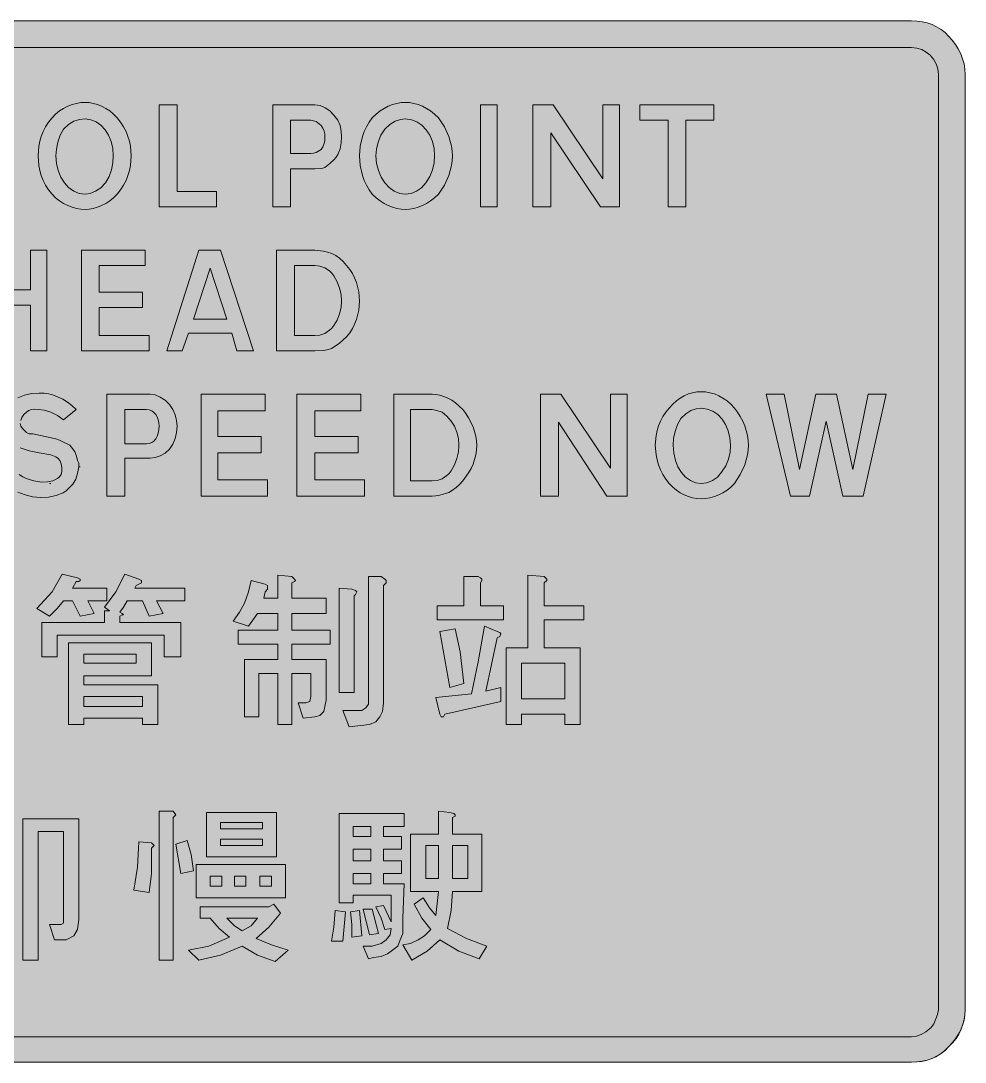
# Model space of a CAD drawing. Header units: metres. Extents: x 83 to 485, y 14 to 260.
# Drawn here: x 263.1 to 485.3, y 14.5 to 259.6 of the extents above; entities that cross this region are included whole.
import ezdxf

# ---------------------------------------------------------------- set-up
doc = ezdxf.new("R2010")
doc.units = ezdxf.units.M
for name, color, linetype, true_color in [('FILL_BLUE_0000FF', 7, 'Continuous', 0x0000ff), ('FILL_WHITE_FFFFFF', 7, 'Continuous', 0xffffff), ('STROKE_BLUE_0000FF', 7, 'Continuous', 0x0000ff), ('STROKE_WHITE_FFFFFF', 7, 'Continuous', 0xffffff)]:
    doc.layers.add(name, color=color, linetype=linetype, true_color=true_color)

msp = doc.modelspace()

# ---------------------------------------------------------------- hatches: boundary and pattern name
at = {"layer": 'FILL_BLUE_0000FF', "true_color": 0x0000ff}
h = msp.add_hatch(color=7, dxfattribs=at)
h.dxf.hatch_style = 1
h.paths.add_polyline_path([(473.87, 253.14), (475.03, 252.78), (476.09, 252.22), (477.04, 251.46), (477.83, 250.54), (478.43, 249.46), (478.81, 248.26), (478.95, 246.96), (478.95, 26.76), (478.76, 25.71), (478.35, 24.66), (477.86, 23.5), (477.15, 22.56), (476.03, 21.6), (474.9, 20.95), (473.78, 20.58), (472.65, 20.46), (95.85, 20.46), (94.68, 20.58), (93.49, 20.95), (92.35, 21.6), (91.35, 22.56), (90.56, 23.51), (90, 24.55), (89.66, 25.64), (89.55, 26.76), (89.55, 246.96), (89.59, 248.16), (89.85, 249.36), (90.13, 249.98), (90.49, 250.52), (91.35, 251.46), (92.29, 252.32), (92.83, 252.68), (93.45, 252.96), (93.95, 253.13), (94.54, 253.22), (95.85, 253.26), (472.65, 253.26), (473.87, 253.14)])
at = {"layer": 'FILL_WHITE_FFFFFF', "true_color": 0xffffff}
h = msp.add_hatch(color=7, dxfattribs=at)
h.dxf.hatch_style = 1
h.paths.add_polyline_path([(473.89, 259.5), (475.11, 259.33), (476.3, 259.05), (477.45, 258.66), (478.54, 258.15), (479.57, 257.54), (480.51, 256.8), (481.35, 255.96), (482.21, 255.02), (482.97, 254.01), (483.64, 252.93), (484.2, 251.8), (484.65, 250.63), (484.98, 249.42), (485.18, 248.2), (485.25, 246.96), (485.25, 26.76), (485.19, 25.62), (485.02, 24.47), (484.73, 23.32), (484.31, 22.19), (483.77, 21.08), (483.1, 20.01), (482.29, 19), (481.35, 18.06), (480.41, 17.13), (479.4, 16.36), (478.33, 15.73), (477.23, 15.25), (476.09, 14.89), (474.94, 14.64), (472.65, 14.46), (95.85, 14.46), (93.43, 14.64), (92.26, 14.89), (91.13, 15.25), (90.01, 15.73), (88.93, 16.36), (87.88, 17.13), (86.85, 18.06), (86.01, 19), (85.28, 20.01), (84.66, 21.08), (84.15, 22.19), (83.76, 23.32), (83.48, 24.47), (83.31, 25.62), (83.25, 26.76), (83.25, 246.96), (83.31, 248.13), (83.48, 249.36), (83.76, 250.59), (84.15, 251.76), (84.66, 252.88), (85.28, 253.97), (86.01, 255.01), (86.85, 255.96), (87.8, 256.8), (88.84, 257.54), (89.93, 258.15), (91.05, 258.66), (92.22, 259.05), (93.45, 259.34), (94.68, 259.5), (95.85, 259.56), (472.65, 259.56), (473.89, 259.5)])
h = msp.add_hatch(color=7, dxfattribs=at)
h.dxf.hatch_style = 1
h.paths.add_polyline_path([(280.14, 240.14), (281.12, 239.85), (282.11, 239.46), (283.09, 238.95), (284.03, 238.34), (284.92, 237.6), (285.75, 236.76), (286.58, 235.72), (287.28, 234.64), (287.85, 233.52), (288.3, 232.37), (288.64, 231.21), (288.87, 230.05), (289.05, 227.76), (288.87, 225.47), (288.64, 224.31), (288.3, 223.15), (287.85, 222), (287.28, 220.88), (286.58, 219.8), (285.75, 218.76), (284.92, 217.92), (284.03, 217.19), (283.09, 216.57), (282.11, 216.06), (281.12, 215.67), (280.14, 215.39), (279.18, 215.22), (278.25, 215.16), (277.23, 215.22), (276.19, 215.39), (275.15, 215.67), (274.13, 216.06), (273.13, 216.57), (272.18, 217.19), (271.28, 217.92), (270.45, 218.76), (269.62, 219.8), (268.92, 220.88), (268.35, 222), (267.9, 223.15), (267.56, 224.31), (267.33, 225.47), (267.15, 227.76), (267.33, 230.05), (267.56, 231.21), (267.9, 232.37), (268.35, 233.52), (268.92, 234.64), (269.62, 235.72), (270.45, 236.76), (271.28, 237.6), (272.18, 238.34), (273.13, 238.95), (274.13, 239.46), (275.15, 239.85), (276.19, 240.14), (277.23, 240.3), (278.25, 240.36), (279.18, 240.3), (280.14, 240.14)])
h.paths.add_polyline_path([(275.59, 235.94), (274.33, 235.19), (273.15, 234.06), (272.36, 232.61), (271.8, 231.02), (271.46, 229.38), (271.35, 227.76), (271.49, 226), (271.88, 224.33), (272.5, 222.8), (273.34, 221.46), (274.35, 220.34), (275.53, 219.49), (276.83, 218.95), (278.25, 218.76), (279.42, 218.93), (280.65, 219.44), (281.88, 220.28), (283.05, 221.46), (283.84, 222.91), (284.4, 224.5), (284.74, 226.14), (284.85, 227.76), (284.71, 229.51), (284.33, 231.14), (283.71, 232.62), (282.9, 233.91), (281.92, 234.97), (280.8, 235.78), (279.57, 236.28), (278.25, 236.46), (276.9, 236.34), (275.59, 235.94)], flags=16)
h = msp.add_hatch(color=7, dxfattribs=at)
h.dxf.hatch_style = 1
h.paths.add_polyline_path([(355.57, 240.14), (356.57, 239.85), (357.56, 239.46), (358.54, 238.95), (359.5, 238.34), (360.44, 237.6), (361.35, 236.76), (362.75, 234.64), (363.79, 232.37), (364.43, 230.05), (364.59, 228.9), (364.65, 227.76), (364.59, 226.62), (364.43, 225.47), (363.79, 223.15), (362.75, 220.88), (361.35, 218.76), (360.44, 217.92), (359.5, 217.19), (358.54, 216.57), (357.56, 216.06), (356.57, 215.67), (355.57, 215.39), (354.56, 215.22), (353.55, 215.16), (352.54, 215.22), (351.53, 215.39), (350.53, 215.67), (349.54, 216.06), (348.56, 216.57), (347.6, 217.19), (346.66, 217.92), (345.75, 218.76), (345.02, 219.8), (344.4, 220.88), (343.88, 222), (343.46, 223.15), (342.92, 225.47), (342.75, 227.76), (342.92, 230.05), (343.46, 232.37), (343.88, 233.52), (344.4, 234.64), (345.02, 235.72), (345.75, 236.76), (346.66, 237.6), (347.6, 238.34), (348.56, 238.95), (349.54, 239.46), (350.53, 239.85), (351.53, 240.14), (352.54, 240.3), (353.55, 240.36), (354.56, 240.3), (355.57, 240.14)])
h.paths.add_polyline_path([(351.15, 235.94), (349.92, 235.19), (348.75, 234.06), (347.79, 232.61), (347.14, 231.02), (346.77, 229.38), (346.65, 227.76), (346.8, 226), (347.22, 224.33), (347.88, 222.8), (348.75, 221.46), (349.78, 220.34), (350.95, 219.49), (352.22, 218.95), (353.55, 218.76), (354.89, 218.93), (356.18, 219.44), (357.35, 220.28), (358.35, 221.46), (359.31, 222.91), (359.96, 224.5), (360.33, 226.14), (360.45, 227.76), (360.31, 229.51), (359.92, 231.14), (359.3, 232.62), (358.46, 233.91), (357.45, 234.97), (356.27, 235.78), (354.97, 236.28), (353.55, 236.46), (352.38, 236.34), (351.15, 235.94)], flags=16)
h = msp.add_hatch(color=7, dxfattribs=at)
h.dxf.hatch_style = 1
h.paths.add_polyline_path([(295.65, 239.76), (299.85, 239.76), (299.85, 219.36), (309.15, 219.36), (309.15, 215.76), (295.65, 215.76), (295.65, 239.76)])
h = msp.add_hatch(color=7, dxfattribs=at)
h.dxf.hatch_style = 1
h.paths.add_polyline_path([(334.73, 239.12), (335.79, 238.37), (336.75, 237.36), (337.66, 236.18), (338.21, 234.92), (338.48, 233.61), (338.55, 232.26), (338.48, 230.87), (338.21, 229.45), (337.66, 228.08), (337.26, 227.45), (336.75, 226.86), (335.81, 225.96), (334.65, 225.06), (334.15, 224.89), (333.56, 224.8), (332.25, 224.76), (326.55, 224.76), (326.55, 215.76), (322.35, 215.76), (322.35, 239.76), (332.25, 239.76), (333.54, 239.6), (334.73, 239.12)])
h.paths.add_polyline_path([(331.35, 228.36), (331.98, 228.42), (332.55, 228.59), (333.75, 229.26), (334.14, 229.94), (334.43, 230.65), (334.59, 231.41), (334.65, 232.26), (334.59, 232.94), (334.43, 233.61), (334.14, 234.29), (333.75, 234.96), (332.55, 235.86), (331.35, 236.16), (326.55, 236.16), (326.55, 228.36), (331.35, 228.36)], flags=16)
h = msp.add_hatch(color=7, dxfattribs=at)
h.dxf.hatch_style = 1
h.paths.add_polyline_path([(371.25, 239.76), (375.15, 239.76), (375.15, 215.76), (371.25, 215.76), (371.25, 239.76)])
h = msp.add_hatch(color=7, dxfattribs=at)
h.dxf.hatch_style = 1
h.paths.add_polyline_path([(387.75, 233.16), (387.75, 215.76), (383.55, 215.76), (383.55, 239.76), (388.35, 239.76), (400.05, 222.36), (400.05, 239.76), (403.95, 239.76), (403.95, 215.76), (399.45, 215.76), (387.75, 233.16)])
h = msp.add_hatch(color=7, dxfattribs=at)
h.dxf.hatch_style = 1
h.paths.add_polyline_path([(426.15, 236.16), (419.55, 236.16), (419.55, 215.76), (415.35, 215.76), (415.35, 236.16), (408.75, 236.16), (408.75, 239.76), (426.15, 239.76), (426.15, 236.16)])
h = msp.add_hatch(color=7, dxfattribs=at)
h.dxf.hatch_style = 1
h.paths.add_polyline_path([(265.35, 192.66), (254.25, 192.66), (254.25, 181.86), (250.35, 181.86), (250.35, 205.56), (254.25, 205.56), (254.25, 196.26), (265.35, 196.26), (265.35, 205.56), (269.25, 205.56), (269.25, 181.86), (265.35, 181.86), (265.35, 192.66)])
h = msp.add_hatch(color=7, dxfattribs=at)
h.dxf.hatch_style = 1
h.paths.add_polyline_path([(277.35, 205.56), (292.35, 205.56), (292.35, 201.96), (281.55, 201.96), (281.55, 195.66), (291.75, 195.66), (291.75, 192.06), (281.55, 192.06), (281.55, 185.46), (293.25, 185.46), (293.25, 181.86), (277.35, 181.86), (277.35, 205.56)])
h = msp.add_hatch(color=7, dxfattribs=at)
h.dxf.hatch_style = 1
h.paths.add_polyline_path([(317.85, 181.86), (313.95, 181.86), (312.75, 186.06), (302.55, 186.06), (301.05, 181.86), (297.45, 181.86), (304.95, 205.56), (310.05, 205.56), (317.85, 181.86)])
h.paths.add_polyline_path([(303.75, 189.36), (311.55, 189.36), (307.65, 201.36), (303.75, 189.36)], flags=16)
h = msp.add_hatch(color=7, dxfattribs=at)
h.dxf.hatch_style = 1
h.paths.add_polyline_path([(335.26, 205.13), (336.23, 204.77), (337.17, 204.29), (338.07, 203.66), (338.94, 202.89), (339.75, 201.96), (340.48, 201.03), (341.1, 200.06), (341.62, 199.04), (342.04, 197.99), (342.58, 195.8), (342.75, 193.56), (342.58, 191.45), (342.04, 189.25), (341.62, 188.16), (341.1, 187.11), (340.48, 186.1), (339.75, 185.16), (337.95, 183.59), (336.15, 182.46), (335.2, 182.11), (334.2, 181.94), (332.25, 181.86), (323.25, 181.86), (323.25, 205.56), (332.25, 205.56), (334.27, 205.38), (335.26, 205.13)])
h.paths.add_polyline_path([(327.45, 185.46), (332.25, 185.46), (333.42, 185.58), (334.61, 185.99), (335.75, 186.73), (336.27, 187.24), (336.75, 187.86), (337.54, 189.13), (338.1, 190.6), (338.44, 192.12), (338.55, 193.56), (338.44, 195.13), (338.1, 196.67), (337.54, 198.16), (336.75, 199.56), (336.27, 200.18), (335.75, 200.69), (334.61, 201.44), (333.42, 201.84), (332.25, 201.96), (327.45, 201.96), (327.45, 185.46)], flags=16)
h = msp.add_hatch(color=7, dxfattribs=at)
h.dxf.hatch_style = 1
h.paths.add_polyline_path([(276.46, 153.05), (276, 151.67), (275.32, 150.47), (274.35, 149.46), (273.73, 148.94), (273.02, 148.5), (271.39, 147.85), (269.58, 147.48), (267.75, 147.36), (265.83, 147.52), (264.08, 147.96), (262.43, 148.63), (260.85, 149.46), (259.35, 150.4), (258.57, 150.94), (257.85, 151.56), (261.15, 154.26), (261.94, 153.44), (262.73, 152.77), (263.54, 152.24), (264.38, 151.82), (266.13, 151.26), (268.05, 150.96), (269.39, 151.03), (270.64, 151.3), (271.72, 151.85), (272.17, 152.25), (272.55, 152.76), (272.71, 153.53), (272.74, 154.41), (272.59, 155.29), (272.25, 156.06), (271.86, 156.56), (271.37, 156.93), (270.19, 157.41), (267.45, 157.86), (265.09, 158.35), (262.95, 159.06), (261.15, 159.96), (260.62, 160.35), (260.14, 160.84), (259.39, 162.02), (258.91, 163.38), (258.75, 164.76), (258.91, 166.15), (259.39, 167.54), (260.14, 168.81), (261.15, 169.86), (261.75, 170.38), (262.43, 170.82), (263.96, 171.47), (265.66, 171.84), (267.45, 171.96), (268.57, 171.9), (269.7, 171.73), (270.81, 171.44), (271.91, 171.02), (273, 170.48), (274.07, 169.81), (275.12, 169), (276.15, 168.06), (273.15, 165.66), (271.71, 166.67), (270.15, 167.42), (268.59, 167.9), (267.15, 168.06), (266.31, 168.18), (265.58, 168.1), (264.96, 167.85), (264.45, 167.46), (263.84, 166.91), (263.36, 166.22), (263.06, 165.48), (262.95, 164.76), (263.1, 164.14), (263.48, 163.6), (264.45, 162.66), (265.05, 162.36), (265.35, 162.36), (265.95, 162.36), (271.35, 161.16), (272.21, 160.86), (272.85, 160.56), (274.65, 159.66), (275.27, 158.93), (275.78, 158.09), (276.17, 157.13), (276.45, 156.06), (276.62, 155.78), (276.71, 155.42), (276.75, 154.56), (276.46, 153.05)])
h = msp.add_hatch(color=7, dxfattribs=at)
h.dxf.hatch_style = 1
h.paths.add_polyline_path([(295.91, 171.02), (297.05, 170.27), (298.05, 169.26), (298.84, 168.08), (299.4, 166.82), (299.74, 165.51), (299.85, 164.16), (299.74, 162.64), (299.4, 161.24), (298.84, 159.94), (298.05, 158.76), (297.05, 157.8), (295.91, 157.15), (294.72, 156.78), (293.55, 156.66), (287.55, 156.66), (287.55, 147.66), (283.35, 147.66), (283.35, 171.66), (293.55, 171.66), (294.72, 171.5), (295.91, 171.02)])
h.paths.add_polyline_path([(292.65, 159.96), (293.3, 160.04), (293.88, 160.28), (294.39, 160.66), (294.83, 161.16), (295.18, 161.78), (295.43, 162.49), (295.59, 163.29), (295.65, 164.16), (295.59, 164.93), (295.43, 165.66), (295.18, 166.32), (294.83, 166.9), (294.39, 167.38), (293.88, 167.75), (293.3, 167.98), (292.65, 168.06), (287.55, 168.06), (287.55, 159.96), (292.65, 159.96)], flags=16)
h = msp.add_hatch(color=7, dxfattribs=at)
h.dxf.hatch_style = 1
h.paths.add_polyline_path([(305.55, 171.66), (320.55, 171.66), (320.55, 167.76), (309.45, 167.76), (309.45, 161.76), (319.65, 161.76), (319.65, 157.86), (309.45, 157.86), (309.45, 151.56), (321.15, 151.56), (321.15, 147.66), (305.55, 147.66), (305.55, 171.66)])
h = msp.add_hatch(color=7, dxfattribs=at)
h.dxf.hatch_style = 1
h.paths.add_polyline_path([(328.05, 171.66), (343.05, 171.66), (343.05, 167.76), (332.25, 167.76), (332.25, 161.76), (342.45, 161.76), (342.45, 157.86), (332.25, 157.86), (332.25, 151.56), (343.95, 151.56), (343.95, 147.66), (328.05, 147.66), (328.05, 171.66)])
h = msp.add_hatch(color=7, dxfattribs=at)
h.dxf.hatch_style = 1
h.paths.add_polyline_path([(361.69, 171.44), (362.63, 171.15), (363.56, 170.76), (364.48, 170.25), (365.38, 169.64), (366.24, 168.9), (367.05, 168.06), (367.79, 167.12), (368.45, 166.11), (369.49, 163.97), (370.13, 161.77), (370.29, 160.7), (370.35, 159.66), (370.29, 158.54), (370.13, 157.42), (369.86, 156.32), (369.49, 155.24), (369.02, 154.18), (368.45, 153.16), (367.05, 151.26), (366.32, 150.42), (365.51, 149.69), (364.65, 149.07), (363.75, 148.56), (361.69, 147.89), (360.75, 147.72), (359.85, 147.66), (350.85, 147.66), (350.85, 171.66), (359.85, 171.66), (360.76, 171.6), (361.69, 171.44)])
h.paths.add_polyline_path([(354.75, 151.26), (359.85, 151.26), (361.02, 151.38), (362.21, 151.79), (363.35, 152.53), (363.87, 153.04), (364.35, 153.66), (365.14, 155.06), (365.7, 156.55), (366.04, 158.09), (366.15, 159.66), (366.04, 161.23), (365.7, 162.74), (365.14, 164.13), (364.35, 165.36), (363.3, 166.52), (362.25, 167.46), (360.94, 167.87), (359.85, 168.06), (354.75, 168.06), (354.75, 151.26)], flags=16)
h = msp.add_hatch(color=7, dxfattribs=at)
h.dxf.hatch_style = 1
h.paths.add_polyline_path([(389.55, 165.06), (389.55, 147.66), (385.35, 147.66), (385.35, 171.66), (390.15, 171.66), (401.85, 154.26), (401.85, 171.66), (405.75, 171.66), (405.75, 147.66), (400.95, 147.66), (389.55, 165.06)])
h = msp.add_hatch(color=7, dxfattribs=at)
h.dxf.hatch_style = 1
h.paths.add_polyline_path([(425.21, 172.03), (426.25, 171.74), (427.28, 171.32), (428.27, 170.78), (429.23, 170.11), (430.12, 169.3), (430.95, 168.36), (431.69, 167.42), (432.35, 166.41), (432.92, 165.34), (433.39, 164.24), (433.76, 163.1), (434.03, 161.95), (434.19, 160.8), (434.25, 159.66), (434.19, 158.52), (434.03, 157.37), (433.39, 155.05), (432.35, 152.78), (430.95, 150.66), (430.12, 149.82), (429.23, 149.09), (428.27, 148.47), (427.28, 147.96), (426.25, 147.57), (425.21, 147.28), (424.17, 147.12), (423.15, 147.06), (422.14, 147.12), (421.13, 147.28), (420.14, 147.57), (419.18, 147.96), (418.23, 148.47), (417.33, 149.09), (416.46, 149.82), (415.65, 150.66), (414.82, 151.7), (414.12, 152.78), (413.55, 153.9), (413.1, 155.05), (412.76, 156.21), (412.53, 157.37), (412.35, 159.66), (412.53, 161.95), (412.76, 163.1), (413.1, 164.24), (413.55, 165.34), (414.12, 166.41), (414.82, 167.42), (415.65, 168.36), (416.46, 169.3), (417.33, 170.11), (418.23, 170.78), (419.18, 171.32), (420.14, 171.74), (421.13, 172.03), (422.14, 172.2), (423.15, 172.26), (424.17, 172.2), (425.21, 172.03)])
h.paths.add_polyline_path([(420.75, 167.84), (419.52, 167.09), (418.35, 165.96), (417.56, 164.51), (417, 162.92), (416.66, 161.28), (416.55, 159.66), (416.69, 157.81), (417.07, 156.1), (417.69, 154.57), (418.5, 153.25), (419.48, 152.16), (420.6, 151.35), (421.83, 150.84), (423.15, 150.66), (424.49, 150.83), (425.78, 151.34), (426.95, 152.18), (427.95, 153.36), (428.91, 154.81), (429.56, 156.4), (429.93, 158.04), (430.05, 159.66), (429.91, 161.41), (429.52, 163.04), (428.9, 164.52), (428.06, 165.81), (427.05, 166.87), (425.87, 167.68), (424.57, 168.18), (423.15, 168.36), (421.98, 168.24), (420.75, 167.84)], flags=16)
h = msp.add_hatch(color=7, dxfattribs=at)
h.dxf.hatch_style = 1
h.paths.add_polyline_path([(438.45, 171.66), (442.65, 171.66), (446.25, 153.96), (450.15, 171.66), (454.95, 171.66), (458.85, 153.96), (462.45, 171.66), (466.65, 171.66), (461.25, 147.66), (456.45, 147.66), (452.55, 165.36), (448.65, 147.66), (444.15, 147.66), (438.45, 171.66)])
h = msp.add_hatch(color=7, dxfattribs=at)
h.dxf.hatch_style = 1
h.paths.add_polyline_path([(270.45, 125.16), (272.85, 129.36), (276.45, 128.46), (277.05, 128.16), (277.05, 127.86), (276.75, 127.56), (276.15, 127.56), (275.25, 126.06), (283.35, 126.06), (283.35, 123.06), (278.85, 123.06), (280.35, 120.06), (277.05, 119.46), (275.25, 123.06), (273.15, 123.06), (271.65, 121.26), (269.85, 119.46), (266.85, 121.26), (270.45, 125.16)])
h = msp.add_hatch(color=7, dxfattribs=at)
h.dxf.hatch_style = 1
h.paths.add_polyline_path([(285.45, 125.16), (287.55, 129.36), (290.85, 128.16), (291.45, 127.86), (291.45, 127.26), (290.85, 126.96), (290.25, 126.66), (289.95, 126.06), (301.65, 126.06), (301.65, 123.06), (295.05, 123.06), (296.55, 120.06), (293.25, 119.46), (291.75, 123.06), (288.15, 123.06), (287.25, 121.56), (286.35, 120.36), (286.95, 120.06), (287.25, 119.76), (286.95, 119.76), (286.35, 119.46), (286.35, 117.96), (300.75, 117.96), (300.75, 109.86), (296.85, 109.86), (296.85, 114.96), (271.65, 114.96), (271.65, 109.86), (268.05, 109.86), (268.05, 117.96), (282.75, 117.96), (282.75, 120.66), (283.95, 120.66), (282.75, 121.56), (285.45, 125.16)])
h = msp.add_hatch(color=7, dxfattribs=at)
h.dxf.hatch_style = 1
h.paths.add_polyline_path([(314.55, 120.36), (315.75, 122.46), (316.65, 125.16), (317.25, 127.86), (320.55, 126.96), (321.15, 126.66), (321.15, 126.06), (321.15, 125.76), (320.55, 125.16), (320.25, 123.66), (323.55, 123.66), (323.55, 129.06), (326.85, 128.76), (327.45, 128.16), (327.75, 127.86), (327.45, 127.56), (326.85, 127.26), (326.85, 123.66), (334.95, 123.66), (334.95, 120.06), (326.85, 120.06), (326.85, 116.16), (335.85, 116.16), (335.85, 112.86), (326.85, 112.86), (326.85, 109.26), (334.95, 109.26), (334.95, 99.66), (334.65, 98.16), (334.35, 96.96), (333.45, 96.06), (332.25, 95.76), (329.55, 95.46), (328.35, 99.06), (330.15, 99.06), (331.05, 99.36), (331.35, 100.56), (331.35, 105.96), (326.85, 105.96), (326.85, 93.96), (323.55, 93.96), (323.55, 105.96), (319.05, 105.96), (319.05, 95.76), (315.75, 95.76), (315.75, 109.26), (323.55, 109.26), (323.55, 112.86), (314.25, 112.86), (314.25, 116.16), (323.55, 116.16), (323.55, 120.06), (318.75, 120.06), (316.65, 117.06), (313.05, 118.26), (314.55, 120.36)])
h = msp.add_hatch(color=7, dxfattribs=at)
h.dxf.hatch_style = 1
h.paths.add_polyline_path([(347.85, 128.76), (348.75, 128.16), (349.05, 127.86), (349.05, 127.26), (348.45, 126.66), (348.45, 99.06), (348.15, 96.96), (347.55, 95.76), (346.65, 94.56), (345.15, 93.96), (340.35, 93.36), (338.85, 97.26), (342.45, 97.26), (343.35, 97.26), (344.25, 97.86), (344.85, 98.76), (344.85, 99.96), (344.85, 128.76), (347.85, 128.76)])
h = msp.add_hatch(color=7, dxfattribs=at)
h.dxf.hatch_style = 1
h.paths.add_polyline_path([(367.35, 121.86), (367.35, 128.76), (370.65, 128.76), (371.25, 128.46), (371.55, 128.16), (371.55, 127.86), (371.25, 127.26), (371.25, 121.86), (376.65, 121.86), (376.65, 118.56), (361.05, 118.56), (361.05, 121.86), (367.35, 121.86)])
h = msp.add_hatch(color=7, dxfattribs=at)
h.dxf.hatch_style = 1
h.paths.add_polyline_path([(382.35, 129.06), (386.25, 128.76), (386.55, 128.46), (386.85, 128.16), (386.85, 127.86), (386.25, 127.26), (386.25, 121.86), (395.55, 121.86), (395.55, 118.56), (386.25, 118.56), (386.25, 111.96), (394.65, 111.96), (394.65, 93.96), (391.05, 93.96), (391.05, 96.36), (380.85, 96.36), (380.85, 93.96), (377.25, 93.96), (377.25, 111.96), (382.35, 111.96), (382.35, 129.06)])
h.paths.add_polyline_path([(391.05, 108.36), (380.85, 108.36), (380.85, 99.96), (391.05, 99.96), (391.05, 108.36)], flags=16)
h = msp.add_hatch(color=7, dxfattribs=at)
h.dxf.hatch_style = 1
h.paths.add_polyline_path([(340.95, 125.76), (341.85, 125.46), (342.15, 125.16), (341.85, 124.56), (341.55, 124.26), (341.55, 101.46), (337.95, 101.46), (337.95, 126.06), (340.95, 125.76)])
h = msp.add_hatch(color=7, dxfattribs=at)
h.dxf.hatch_style = 1
h.paths.add_polyline_path([(369.15, 101.16), (370.65, 108.66), (372.15, 117.06), (375.15, 115.86), (375.75, 115.56), (376.05, 115.26), (375.75, 114.66), (375.15, 114.36), (372.45, 101.76), (376.05, 102.66), (376.05, 99.36), (362.85, 96.36), (362.55, 95.76), (362.25, 95.76), (361.95, 95.76), (361.65, 96.36), (360.75, 100.26), (369.15, 101.16)])
h = msp.add_hatch(color=7, dxfattribs=at)
h.dxf.hatch_style = 1
h.paths.add_polyline_path([(361.65, 115.86), (365.25, 116.46), (366.45, 111.06), (367.35, 103.56), (364.05, 102.66), (361.65, 115.86)])
h = msp.add_hatch(color=7, dxfattribs=at)
h.dxf.hatch_style = 1
h.paths.add_polyline_path([(277.95, 105.36), (277.95, 103.26), (295.35, 103.26), (295.35, 93.96), (291.75, 93.96), (291.75, 95.46), (277.95, 95.46), (277.95, 93.96), (274.35, 93.96), (274.35, 113.16), (293.85, 113.16), (293.85, 105.36), (277.95, 105.36)])
h.paths.add_polyline_path([(277.95, 110.46), (277.95, 108.36), (290.25, 108.36), (290.25, 110.46), (277.95, 110.46)], flags=16)
h.paths.add_polyline_path([(291.75, 100.56), (277.95, 100.56), (277.95, 98.16), (291.75, 98.16), (291.75, 100.56)], flags=16)
h = msp.add_hatch(color=7, dxfattribs=at)
h.dxf.hatch_style = 1
h.paths.add_polyline_path([(298.95, 73.56), (299.55, 72.66), (298.95, 72.06), (298.95, 38.46), (295.65, 38.46), (295.65, 73.56), (298.95, 73.56)])
h = msp.add_hatch(color=7, dxfattribs=at)
h.dxf.hatch_style = 1
h.paths.add_polyline_path([(365.25, 72.66), (365.25, 72.36), (364.65, 72.06), (364.65, 68.16), (371.55, 68.16), (371.55, 54.66), (364.65, 54.66), (364.35, 50.16), (363.45, 45.96), (367.95, 43.56), (372.75, 41.76), (370.95, 38.76), (366.15, 40.56), (361.65, 43.26), (358.65, 40.56), (355.05, 38.46), (352.95, 42.06), (354.75, 42.36), (356.55, 43.26), (358.05, 44.16), (359.55, 45.66), (357.45, 48.36), (355.65, 51.66), (357.75, 53.16), (359.25, 50.76), (360.75, 48.96), (361.35, 54.66), (354.75, 54.66), (354.75, 68.16), (361.35, 68.16), (361.35, 73.56), (364.05, 73.26), (364.95, 72.96), (365.25, 72.66)])
h.paths.add_polyline_path([(358.35, 65.46), (358.35, 57.66), (361.35, 57.66), (361.35, 65.46), (358.35, 65.46)], flags=16)
h.paths.add_polyline_path([(368.25, 65.46), (364.65, 65.46), (364.65, 57.66), (368.25, 57.66), (368.25, 65.46)], flags=16)
h = msp.add_hatch(color=7, dxfattribs=at)
h.dxf.hatch_style = 1
h.paths.add_polyline_path([(263.55, 71.76), (276.75, 71.76), (276.75, 48.06), (276.45, 45.66), (275.55, 44.16), (273.75, 43.26), (271.05, 43.26), (269.85, 46.86), (271.65, 46.86), (272.55, 46.86), (273.15, 47.16), (273.15, 47.76), (273.15, 48.66), (273.15, 68.76), (267.15, 68.76), (267.15, 38.46), (263.55, 38.46), (263.55, 71.76)])
h = msp.add_hatch(color=7, dxfattribs=at)
h.dxf.hatch_style = 1
h.paths.add_polyline_path([(306.75, 62.76), (306.75, 73.26), (323.25, 73.26), (323.25, 62.76), (306.75, 62.76)])
h.paths.add_polyline_path([(310.05, 70.86), (310.05, 69.36), (319.95, 69.36), (319.95, 70.86), (310.05, 70.86)], flags=16)
h.paths.add_polyline_path([(319.95, 66.96), (310.05, 66.96), (310.05, 65.46), (319.95, 65.46), (319.95, 66.96)], flags=16)
h = msp.add_hatch(color=7, dxfattribs=at)
h.dxf.hatch_style = 1
h.paths.add_polyline_path([(348.45, 67.56), (352.65, 67.56), (352.65, 64.56), (348.45, 64.56), (348.45, 61.86), (352.65, 61.86), (352.65, 58.86), (348.45, 58.86), (348.45, 56.46), (353.25, 56.46), (352.95, 48.36), (352.95, 46.26), (352.95, 44.76), (352.35, 43.26), (351.75, 41.76), (350.55, 40.86), (349.35, 39.96), (347.85, 39.36), (346.05, 39.06), (344.85, 38.76), (343.65, 41.76), (345.75, 41.76), (347.85, 42.36), (349.05, 43.26), (349.95, 44.46), (350.25, 45.96), (348.75, 45.66), (347.85, 48.36), (346.65, 51.06), (348.45, 51.36), (350.25, 47.46), (350.25, 53.76), (341.25, 53.76), (341.25, 51.96), (337.95, 51.96), (337.95, 72.96), (353.25, 72.96), (353.25, 69.96), (348.45, 69.96), (348.45, 67.56)])
h.paths.add_polyline_path([(341.25, 67.56), (345.45, 67.56), (345.45, 69.96), (341.25, 69.96), (341.25, 67.56)], flags=16)
h.paths.add_polyline_path([(341.25, 64.56), (341.25, 61.86), (345.45, 61.86), (345.45, 64.56), (341.25, 64.56)], flags=16)
h.paths.add_polyline_path([(345.45, 58.86), (341.25, 58.86), (341.25, 56.46), (345.45, 56.46), (345.45, 58.86)], flags=16)
h = msp.add_hatch(color=7, dxfattribs=at)
h.dxf.hatch_style = 1
h.paths.add_polyline_path([(290.55, 60.36), (290.85, 66.36), (293.85, 66.06), (294.45, 65.46), (293.85, 64.86), (293.85, 58.86), (293.25, 54.36), (289.65, 54.96), (290.55, 60.36)])
h = msp.add_hatch(color=7, dxfattribs=at)
h.dxf.hatch_style = 1
h.paths.add_polyline_path([(303.15, 63.36), (303.75, 59.46), (300.75, 58.86), (299.55, 65.76), (302.25, 66.66), (303.15, 63.36)])
h = msp.add_hatch(color=7, dxfattribs=at)
h.dxf.hatch_style = 1
h.paths.add_polyline_path([(304.35, 60.96), (325.35, 60.96), (325.35, 53.16), (304.35, 53.16), (304.35, 60.96)])
h.paths.add_polyline_path([(313.35, 55.86), (316.05, 55.86), (316.05, 58.26), (313.35, 58.26), (313.35, 55.86)], flags=16)
h.paths.add_polyline_path([(307.65, 58.26), (307.65, 55.86), (310.35, 55.86), (310.35, 58.26), (307.65, 58.26)], flags=16)
h.paths.add_polyline_path([(322.05, 58.26), (319.35, 58.26), (319.35, 55.86), (322.05, 55.86), (322.05, 58.26)], flags=16)
h = msp.add_hatch(color=7, dxfattribs=at)
h.dxf.hatch_style = 1
h.paths.add_polyline_path([(322.65, 51.66), (324.15, 49.56), (321.45, 46.26), (318.45, 43.56), (322.05, 42.06), (325.95, 40.86), (322.95, 38.16), (318.75, 39.66), (315.15, 41.76), (310.05, 39.66), (304.95, 38.46), (302.55, 40.86), (307.35, 41.76), (312.15, 43.86), (309.75, 45.96), (307.65, 48.36), (305.25, 48.36), (305.25, 51.06), (321.45, 51.06), (322.65, 51.66)])
h.paths.add_polyline_path([(315.15, 45.36), (317.25, 46.56), (318.75, 48.36), (311.55, 48.36), (313.35, 46.56), (315.15, 45.36)], flags=16)
h = msp.add_hatch(color=7, dxfattribs=at)
h.dxf.hatch_style = 1
h.paths.add_polyline_path([(338.85, 42.96), (336.15, 42.96), (336.75, 46.26), (337.05, 50.16), (339.45, 49.86), (338.85, 42.96)])
h = msp.add_hatch(color=7, dxfattribs=at)
h.dxf.hatch_style = 1
h.paths.add_polyline_path([(343.35, 44.16), (340.95, 43.86), (340.95, 46.86), (340.65, 49.86), (342.75, 50.16), (343.35, 44.16)])
h = msp.add_hatch(color=7, dxfattribs=at)
h.dxf.hatch_style = 1
h.paths.add_polyline_path([(347.25, 44.76), (345.15, 44.46), (343.65, 50.46), (345.75, 50.46), (347.25, 44.76)])

# ---------------------------------------------------------------- linework, layer by layer
at = {"layer": 'FILL_BLUE_0000FF', "lineweight": 0, "true_color": 0x0000ff}
msp.add_lwpolyline([(95.85, 253.26), (472.65, 253.26), (473.87, 253.14), (475.03, 252.78), (476.09, 252.22), (477.04, 251.46), (477.83, 250.54), (478.43, 249.46), (478.81, 248.26), (478.95, 246.96), (478.95, 26.76), (478.76, 25.71), (478.35, 24.66), (477.86, 23.5), (477.15, 22.56), (476.03, 21.6), (474.9, 20.95), (473.78, 20.58), (472.65, 20.46), (95.85, 20.46)], dxfattribs=at)
at = {"layer": 'FILL_WHITE_FFFFFF', "lineweight": 0, "true_color": 0xffffff}
for points in [[(95.85, 259.56), (472.65, 259.56), (473.89, 259.5), (475.11, 259.33), (476.3, 259.05), (477.45, 258.66), (478.54, 258.15), (479.57, 257.54), (480.51, 256.8), (481.35, 255.96), (482.21, 255.02), (482.97, 254.01), (483.64, 252.93), (484.2, 251.8), (484.65, 250.63), (484.98, 249.42), (485.18, 248.2), (485.25, 246.96), (485.25, 26.76), (485.19, 25.62), (485.02, 24.47), (484.73, 23.32), (484.31, 22.19), (483.77, 21.08), (483.1, 20.01), (482.29, 19), (481.35, 18.06), (480.41, 17.13), (479.4, 16.36), (478.33, 15.73), (477.23, 15.25), (476.09, 14.89), (474.94, 14.64), (472.65, 14.46), (95.85, 14.46)], [(262.43, 170.82), (263.96, 171.47), (265.66, 171.84), (267.45, 171.96), (268.57, 171.9), (269.7, 171.73), (270.81, 171.44), (271.91, 171.02), (273, 170.48), (274.07, 169.81), (275.12, 169), (276.15, 168.06), (273.15, 165.66), (271.71, 166.67), (270.15, 167.42), (268.59, 167.9), (267.15, 168.06), (266.31, 168.18), (265.58, 168.1), (264.96, 167.85), (264.45, 167.46), (263.84, 166.91), (263.36, 166.22), (263.06, 165.48)], [(262.95, 164.76), (263.1, 164.14), (263.48, 163.6), (264.45, 162.66), (265.05, 162.36), (265.35, 162.36), (265.95, 162.36), (271.35, 161.16), (272.21, 160.86), (272.85, 160.56), (274.65, 159.66), (275.27, 158.93), (275.78, 158.09), (276.17, 157.13), (276.45, 156.06), (276.62, 155.78), (276.71, 155.42), (276.75, 154.56), (276.46, 153.05), (276, 151.67), (275.32, 150.47), (274.35, 149.46), (273.73, 148.94), (273.02, 148.5), (271.39, 147.85), (269.58, 147.48), (267.75, 147.36), (265.83, 147.52), (264.08, 147.96), (262.43, 148.63)], [(262.73, 152.77), (263.54, 152.24), (264.38, 151.82), (266.13, 151.26), (268.05, 150.96), (269.39, 151.03), (270.64, 151.3), (271.72, 151.85), (272.17, 152.25), (272.55, 152.76), (272.71, 153.53), (272.74, 154.41), (272.59, 155.29), (272.25, 156.06), (271.86, 156.56), (271.37, 156.93), (270.19, 157.41), (267.45, 157.86), (265.09, 158.35), (262.95, 159.06)]]:
    msp.add_lwpolyline(points, dxfattribs=at)
for points in [[(280.14, 240.14), (281.12, 239.85), (282.11, 239.46), (283.09, 238.95), (284.03, 238.34), (284.92, 237.6), (285.75, 236.76), (286.58, 235.72), (287.28, 234.64), (287.85, 233.52), (288.3, 232.37), (288.64, 231.21), (288.87, 230.05), (289.05, 227.76), (288.87, 225.47), (288.64, 224.31), (288.3, 223.15), (287.85, 222), (287.28, 220.88), (286.58, 219.8), (285.75, 218.76), (284.92, 217.92), (284.03, 217.19), (283.09, 216.57), (282.11, 216.06), (281.12, 215.67), (280.14, 215.39), (279.18, 215.22), (278.25, 215.16), (277.23, 215.22), (276.19, 215.39), (275.15, 215.67), (274.13, 216.06), (273.13, 216.57), (272.18, 217.19), (271.28, 217.92), (270.45, 218.76), (269.62, 219.8), (268.92, 220.88), (268.35, 222), (267.9, 223.15), (267.56, 224.31), (267.33, 225.47), (267.15, 227.76), (267.33, 230.05), (267.56, 231.21), (267.9, 232.37), (268.35, 233.52), (268.92, 234.64), (269.62, 235.72), (270.45, 236.76), (271.28, 237.6), (272.18, 238.34), (273.13, 238.95), (274.13, 239.46), (275.15, 239.85), (276.19, 240.14), (277.23, 240.3), (278.25, 240.36), (279.18, 240.3)], [(355.57, 240.14), (356.57, 239.85), (357.56, 239.46), (358.54, 238.95), (359.5, 238.34), (360.44, 237.6), (361.35, 236.76), (362.75, 234.64), (363.79, 232.37), (364.43, 230.05), (364.59, 228.9), (364.65, 227.76), (364.59, 226.62), (364.43, 225.47), (363.79, 223.15), (362.75, 220.88), (361.35, 218.76), (360.44, 217.92), (359.5, 217.19), (358.54, 216.57), (357.56, 216.06), (356.57, 215.67), (355.57, 215.39), (354.56, 215.22), (353.55, 215.16), (352.54, 215.22), (351.53, 215.39), (350.53, 215.67), (349.54, 216.06), (348.56, 216.57), (347.6, 217.19), (346.66, 217.92), (345.75, 218.76), (345.02, 219.8), (344.4, 220.88), (343.88, 222), (343.46, 223.15), (342.92, 225.47), (342.75, 227.76), (342.92, 230.05), (343.46, 232.37), (343.88, 233.52), (344.4, 234.64), (345.02, 235.72), (345.75, 236.76), (346.66, 237.6), (347.6, 238.34), (348.56, 238.95), (349.54, 239.46), (350.53, 239.85), (351.53, 240.14), (352.54, 240.3), (353.55, 240.36), (354.56, 240.3)], [(295.65, 239.76), (299.85, 239.76), (299.85, 219.36), (309.15, 219.36), (309.15, 215.76), (295.65, 215.76)], [(334.73, 239.12), (335.79, 238.37), (336.75, 237.36), (337.66, 236.18), (338.21, 234.92), (338.48, 233.61), (338.55, 232.26), (338.48, 230.87), (338.21, 229.45), (337.66, 228.08), (337.26, 227.45), (336.75, 226.86), (335.81, 225.96), (334.65, 225.06), (334.15, 224.89), (333.56, 224.8), (332.25, 224.76), (326.55, 224.76), (326.55, 215.76), (322.35, 215.76), (322.35, 239.76), (332.25, 239.76), (333.54, 239.6)], [(371.25, 239.76), (375.15, 239.76), (375.15, 215.76), (371.25, 215.76)], [(387.75, 233.16), (387.75, 215.76), (383.55, 215.76), (383.55, 239.76), (388.35, 239.76), (400.05, 222.36), (400.05, 239.76), (403.95, 239.76), (403.95, 215.76), (399.45, 215.76)], [(426.15, 236.16), (419.55, 236.16), (419.55, 215.76), (415.35, 215.76), (415.35, 236.16), (408.75, 236.16), (408.75, 239.76), (426.15, 239.76)], [(275.59, 235.94), (274.33, 235.19), (273.15, 234.06), (272.36, 232.61), (271.8, 231.02), (271.46, 229.38), (271.35, 227.76), (271.49, 226), (271.88, 224.33), (272.5, 222.8), (273.34, 221.46), (274.35, 220.34), (275.53, 219.49), (276.83, 218.95), (278.25, 218.76), (279.42, 218.93), (280.65, 219.44), (281.88, 220.28), (283.05, 221.46), (283.84, 222.91), (284.4, 224.5), (284.74, 226.14), (284.85, 227.76), (284.71, 229.51), (284.33, 231.14), (283.71, 232.62), (282.9, 233.91), (281.92, 234.97), (280.8, 235.78), (279.57, 236.28), (278.25, 236.46), (276.9, 236.34)], [(331.35, 228.36), (331.98, 228.42), (332.55, 228.59), (333.75, 229.26), (334.14, 229.94), (334.43, 230.65), (334.59, 231.41), (334.65, 232.26), (334.59, 232.94), (334.43, 233.61), (334.14, 234.29), (333.75, 234.96), (332.55, 235.86), (331.35, 236.16), (326.55, 236.16), (326.55, 228.36)], [(351.15, 235.94), (349.92, 235.19), (348.75, 234.06), (347.79, 232.61), (347.14, 231.02), (346.77, 229.38), (346.65, 227.76), (346.8, 226), (347.22, 224.33), (347.88, 222.8), (348.75, 221.46), (349.78, 220.34), (350.95, 219.49), (352.22, 218.95), (353.55, 218.76), (354.89, 218.93), (356.18, 219.44), (357.35, 220.28), (358.35, 221.46), (359.31, 222.91), (359.96, 224.5), (360.33, 226.14), (360.45, 227.76), (360.31, 229.51), (359.92, 231.14), (359.3, 232.62), (358.46, 233.91), (357.45, 234.97), (356.27, 235.78), (354.97, 236.28), (353.55, 236.46), (352.38, 236.34)], [(265.35, 192.66), (254.25, 192.66), (254.25, 181.86), (250.35, 181.86), (250.35, 205.56), (254.25, 205.56), (254.25, 196.26), (265.35, 196.26), (265.35, 205.56), (269.25, 205.56), (269.25, 181.86), (265.35, 181.86)], [(277.35, 205.56), (292.35, 205.56), (292.35, 201.96), (281.55, 201.96), (281.55, 195.66), (291.75, 195.66), (291.75, 192.06), (281.55, 192.06), (281.55, 185.46), (293.25, 185.46), (293.25, 181.86), (277.35, 181.86)], [(317.85, 181.86), (313.95, 181.86), (312.75, 186.06), (302.55, 186.06), (301.05, 181.86), (297.45, 181.86), (304.95, 205.56), (310.05, 205.56)], [(335.26, 205.13), (336.23, 204.77), (337.17, 204.29), (338.07, 203.66), (338.94, 202.89), (339.75, 201.96), (340.48, 201.03), (341.1, 200.06), (341.62, 199.04), (342.04, 197.99), (342.58, 195.8), (342.75, 193.56), (342.58, 191.45), (342.04, 189.25), (341.62, 188.16), (341.1, 187.11), (340.48, 186.1), (339.75, 185.16), (337.95, 183.59), (336.15, 182.46), (335.2, 182.11), (334.2, 181.94), (332.25, 181.86), (323.25, 181.86), (323.25, 205.56), (332.25, 205.56), (334.27, 205.38)], [(303.75, 189.36), (311.55, 189.36), (307.65, 201.36)], [(327.45, 185.46), (332.25, 185.46), (333.42, 185.58), (334.61, 185.99), (335.75, 186.73), (336.27, 187.24), (336.75, 187.86), (337.54, 189.13), (338.1, 190.6), (338.44, 192.12), (338.55, 193.56), (338.44, 195.13), (338.1, 196.67), (337.54, 198.16), (336.75, 199.56), (336.27, 200.18), (335.75, 200.69), (334.61, 201.44), (333.42, 201.84), (332.25, 201.96), (327.45, 201.96)], [(295.91, 171.02), (297.05, 170.27), (298.05, 169.26), (298.84, 168.08), (299.4, 166.82), (299.74, 165.51), (299.85, 164.16), (299.74, 162.64), (299.4, 161.24), (298.84, 159.94), (298.05, 158.76), (297.05, 157.8), (295.91, 157.15), (294.72, 156.78), (293.55, 156.66), (287.55, 156.66), (287.55, 147.66), (283.35, 147.66), (283.35, 171.66), (293.55, 171.66), (294.72, 171.5)], [(305.55, 171.66), (320.55, 171.66), (320.55, 167.76), (309.45, 167.76), (309.45, 161.76), (319.65, 161.76), (319.65, 157.86), (309.45, 157.86), (309.45, 151.56), (321.15, 151.56), (321.15, 147.66), (305.55, 147.66)], [(328.05, 171.66), (343.05, 171.66), (343.05, 167.76), (332.25, 167.76), (332.25, 161.76), (342.45, 161.76), (342.45, 157.86), (332.25, 157.86), (332.25, 151.56), (343.95, 151.56), (343.95, 147.66), (328.05, 147.66)], [(361.69, 171.44), (362.63, 171.15), (363.56, 170.76), (364.48, 170.25), (365.38, 169.64), (366.24, 168.9), (367.05, 168.06), (367.79, 167.12), (368.45, 166.11), (369.49, 163.97), (370.13, 161.77), (370.29, 160.7), (370.35, 159.66), (370.29, 158.54), (370.13, 157.42), (369.86, 156.32), (369.49, 155.24), (369.02, 154.18), (368.45, 153.16), (367.05, 151.26), (366.32, 150.42), (365.51, 149.69), (364.65, 149.07), (363.75, 148.56), (361.69, 147.89), (360.75, 147.72), (359.85, 147.66), (350.85, 147.66), (350.85, 171.66), (359.85, 171.66), (360.76, 171.6)], [(389.55, 165.06), (389.55, 147.66), (385.35, 147.66), (385.35, 171.66), (390.15, 171.66), (401.85, 154.26), (401.85, 171.66), (405.75, 171.66), (405.75, 147.66), (400.95, 147.66)], [(425.21, 172.03), (426.25, 171.74), (427.28, 171.32), (428.27, 170.78), (429.23, 170.11), (430.12, 169.3), (430.95, 168.36), (431.69, 167.42), (432.35, 166.41), (432.92, 165.34), (433.39, 164.24), (433.76, 163.1), (434.03, 161.95), (434.19, 160.8), (434.25, 159.66), (434.19, 158.52), (434.03, 157.37), (433.39, 155.05), (432.35, 152.78), (430.95, 150.66), (430.12, 149.82), (429.23, 149.09), (428.27, 148.47), (427.28, 147.96), (426.25, 147.57), (425.21, 147.28), (424.17, 147.12), (423.15, 147.06), (422.14, 147.12), (421.13, 147.28), (420.14, 147.57), (419.18, 147.96), (418.23, 148.47), (417.33, 149.09), (416.46, 149.82), (415.65, 150.66), (414.82, 151.7), (414.12, 152.78), (413.55, 153.9), (413.1, 155.05), (412.76, 156.21), (412.53, 157.37), (412.35, 159.66), (412.53, 161.95), (412.76, 163.1), (413.1, 164.24), (413.55, 165.34), (414.12, 166.41), (414.82, 167.42), (415.65, 168.36), (416.46, 169.3), (417.33, 170.11), (418.23, 170.78), (419.18, 171.32), (420.14, 171.74), (421.13, 172.03), (422.14, 172.2), (423.15, 172.26), (424.17, 172.2)], [(438.45, 171.66), (442.65, 171.66), (446.25, 153.96), (450.15, 171.66), (454.95, 171.66), (458.85, 153.96), (462.45, 171.66), (466.65, 171.66), (461.25, 147.66), (456.45, 147.66), (452.55, 165.36), (448.65, 147.66), (444.15, 147.66)], [(292.65, 159.96), (293.3, 160.04), (293.88, 160.28), (294.39, 160.66), (294.83, 161.16), (295.18, 161.78), (295.43, 162.49), (295.59, 163.29), (295.65, 164.16), (295.59, 164.93), (295.43, 165.66), (295.18, 166.32), (294.83, 166.9), (294.39, 167.38), (293.88, 167.75), (293.3, 167.98), (292.65, 168.06), (287.55, 168.06), (287.55, 159.96)], [(354.75, 151.26), (359.85, 151.26), (361.02, 151.38), (362.21, 151.79), (363.35, 152.53), (363.87, 153.04), (364.35, 153.66), (365.14, 155.06), (365.7, 156.55), (366.04, 158.09), (366.15, 159.66), (366.04, 161.23), (365.7, 162.74), (365.14, 164.13), (364.35, 165.36), (363.3, 166.52), (362.25, 167.46), (360.94, 167.87), (359.85, 168.06), (354.75, 168.06)], [(420.75, 167.84), (419.52, 167.09), (418.35, 165.96), (417.56, 164.51), (417, 162.92), (416.66, 161.28), (416.55, 159.66), (416.69, 157.81), (417.07, 156.1), (417.69, 154.57), (418.5, 153.25), (419.48, 152.16), (420.6, 151.35), (421.83, 150.84), (423.15, 150.66), (424.49, 150.83), (425.78, 151.34), (426.95, 152.18), (427.95, 153.36), (428.91, 154.81), (429.56, 156.4), (429.93, 158.04), (430.05, 159.66), (429.91, 161.41), (429.52, 163.04), (428.9, 164.52), (428.06, 165.81), (427.05, 166.87), (425.87, 167.68), (424.57, 168.18), (423.15, 168.36), (421.98, 168.24)], [(270.45, 125.16), (272.85, 129.36), (276.45, 128.46), (277.05, 128.16), (277.05, 127.86), (276.75, 127.56), (276.15, 127.56), (275.25, 126.06), (283.35, 126.06), (283.35, 123.06), (278.85, 123.06), (280.35, 120.06), (277.05, 119.46), (275.25, 123.06), (273.15, 123.06), (271.65, 121.26), (269.85, 119.46), (266.85, 121.26)], [(285.45, 125.16), (287.55, 129.36), (290.85, 128.16), (291.45, 127.86), (291.45, 127.26), (290.85, 126.96), (290.25, 126.66), (289.95, 126.06), (301.65, 126.06), (301.65, 123.06), (295.05, 123.06), (296.55, 120.06), (293.25, 119.46), (291.75, 123.06), (288.15, 123.06), (287.25, 121.56), (286.35, 120.36), (286.95, 120.06), (287.25, 119.76), (286.95, 119.76), (286.35, 119.46), (286.35, 117.96), (300.75, 117.96), (300.75, 109.86), (296.85, 109.86), (296.85, 114.96), (271.65, 114.96), (271.65, 109.86), (268.05, 109.86), (268.05, 117.96), (282.75, 117.96), (282.75, 120.66), (283.95, 120.66), (282.75, 121.56)], [(314.55, 120.36), (315.75, 122.46), (316.65, 125.16), (317.25, 127.86), (320.55, 126.96), (321.15, 126.66), (321.15, 126.06), (321.15, 125.76), (320.55, 125.16), (320.25, 123.66), (323.55, 123.66), (323.55, 129.06), (326.85, 128.76), (327.45, 128.16), (327.75, 127.86), (327.45, 127.56), (326.85, 127.26), (326.85, 123.66), (334.95, 123.66), (334.95, 120.06), (326.85, 120.06), (326.85, 116.16), (335.85, 116.16), (335.85, 112.86), (326.85, 112.86), (326.85, 109.26), (334.95, 109.26), (334.95, 99.66), (334.65, 98.16), (334.35, 96.96), (333.45, 96.06), (332.25, 95.76), (329.55, 95.46), (328.35, 99.06), (330.15, 99.06), (331.05, 99.36), (331.35, 100.56), (331.35, 105.96), (326.85, 105.96), (326.85, 93.96), (323.55, 93.96), (323.55, 105.96), (319.05, 105.96), (319.05, 95.76), (315.75, 95.76), (315.75, 109.26), (323.55, 109.26), (323.55, 112.86), (314.25, 112.86), (314.25, 116.16), (323.55, 116.16), (323.55, 120.06), (318.75, 120.06), (316.65, 117.06), (313.05, 118.26)], [(347.85, 128.76), (348.75, 128.16), (349.05, 127.86), (349.05, 127.26), (348.45, 126.66), (348.45, 99.06), (348.15, 96.96), (347.55, 95.76), (346.65, 94.56), (345.15, 93.96), (340.35, 93.36), (338.85, 97.26), (342.45, 97.26), (343.35, 97.26), (344.25, 97.86), (344.85, 98.76), (344.85, 99.96), (344.85, 128.76)], [(367.35, 121.86), (367.35, 128.76), (370.65, 128.76), (371.25, 128.46), (371.55, 128.16), (371.55, 127.86), (371.25, 127.26), (371.25, 121.86), (376.65, 121.86), (376.65, 118.56), (361.05, 118.56), (361.05, 121.86)], [(382.35, 129.06), (386.25, 128.76), (386.55, 128.46), (386.85, 128.16), (386.85, 127.86), (386.25, 127.26), (386.25, 121.86), (395.55, 121.86), (395.55, 118.56), (386.25, 118.56), (386.25, 111.96), (394.65, 111.96), (394.65, 93.96), (391.05, 93.96), (391.05, 96.36), (380.85, 96.36), (380.85, 93.96), (377.25, 93.96), (377.25, 111.96), (382.35, 111.96)], [(340.95, 125.76), (341.85, 125.46), (342.15, 125.16), (341.85, 124.56), (341.55, 124.26), (341.55, 101.46), (337.95, 101.46), (337.95, 126.06)], [(369.15, 101.16), (370.65, 108.66), (372.15, 117.06), (375.15, 115.86), (375.75, 115.56), (376.05, 115.26), (375.75, 114.66), (375.15, 114.36), (372.45, 101.76), (376.05, 102.66), (376.05, 99.36), (362.85, 96.36), (362.55, 95.76), (362.25, 95.76), (361.95, 95.76), (361.65, 96.36), (360.75, 100.26)], [(361.65, 115.86), (365.25, 116.46), (366.45, 111.06), (367.35, 103.56), (364.05, 102.66)], [(277.95, 105.36), (277.95, 103.26), (295.35, 103.26), (295.35, 93.96), (291.75, 93.96), (291.75, 95.46), (277.95, 95.46), (277.95, 93.96), (274.35, 93.96), (274.35, 113.16), (293.85, 113.16), (293.85, 105.36)], [(277.95, 110.46), (277.95, 108.36), (290.25, 108.36), (290.25, 110.46)], [(391.05, 108.36), (380.85, 108.36), (380.85, 99.96), (391.05, 99.96)], [(291.75, 100.56), (277.95, 100.56), (277.95, 98.16), (291.75, 98.16)], [(298.95, 73.56), (299.55, 72.66), (298.95, 72.06), (298.95, 38.46), (295.65, 38.46), (295.65, 73.56)], [(365.25, 72.66), (365.25, 72.36), (364.65, 72.06), (364.65, 68.16), (371.55, 68.16), (371.55, 54.66), (364.65, 54.66), (364.35, 50.16), (363.45, 45.96), (367.95, 43.56), (372.75, 41.76), (370.95, 38.76), (366.15, 40.56), (361.65, 43.26), (358.65, 40.56), (355.05, 38.46), (352.95, 42.06), (354.75, 42.36), (356.55, 43.26), (358.05, 44.16), (359.55, 45.66), (357.45, 48.36), (355.65, 51.66), (357.75, 53.16), (359.25, 50.76), (360.75, 48.96), (361.35, 54.66), (354.75, 54.66), (354.75, 68.16), (361.35, 68.16), (361.35, 73.56), (364.05, 73.26), (364.95, 72.96)], [(263.55, 71.76), (276.75, 71.76), (276.75, 48.06), (276.45, 45.66), (275.55, 44.16), (273.75, 43.26), (271.05, 43.26), (269.85, 46.86), (271.65, 46.86), (272.55, 46.86), (273.15, 47.16), (273.15, 47.76), (273.15, 48.66), (273.15, 68.76), (267.15, 68.76), (267.15, 38.46), (263.55, 38.46)], [(306.75, 62.76), (306.75, 73.26), (323.25, 73.26), (323.25, 62.76)], [(348.45, 67.56), (352.65, 67.56), (352.65, 64.56), (348.45, 64.56), (348.45, 61.86), (352.65, 61.86), (352.65, 58.86), (348.45, 58.86), (348.45, 56.46), (353.25, 56.46), (352.95, 48.36), (352.95, 46.26), (352.95, 44.76), (352.35, 43.26), (351.75, 41.76), (350.55, 40.86), (349.35, 39.96), (347.85, 39.36), (346.05, 39.06), (344.85, 38.76), (343.65, 41.76), (345.75, 41.76), (347.85, 42.36), (349.05, 43.26), (349.95, 44.46), (350.25, 45.96), (348.75, 45.66), (347.85, 48.36), (346.65, 51.06), (348.45, 51.36), (350.25, 47.46), (350.25, 53.76), (341.25, 53.76), (341.25, 51.96), (337.95, 51.96), (337.95, 72.96), (353.25, 72.96), (353.25, 69.96), (348.45, 69.96)], [(310.05, 70.86), (310.05, 69.36), (319.95, 69.36), (319.95, 70.86)], [(341.25, 67.56), (345.45, 67.56), (345.45, 69.96), (341.25, 69.96)], [(290.55, 60.36), (290.85, 66.36), (293.85, 66.06), (294.45, 65.46), (293.85, 64.86), (293.85, 58.86), (293.25, 54.36), (289.65, 54.96)], [(303.15, 63.36), (303.75, 59.46), (300.75, 58.86), (299.55, 65.76), (302.25, 66.66)], [(319.95, 66.96), (310.05, 66.96), (310.05, 65.46), (319.95, 65.46)], [(341.25, 64.56), (341.25, 61.86), (345.45, 61.86), (345.45, 64.56)], [(358.35, 65.46), (358.35, 57.66), (361.35, 57.66), (361.35, 65.46)], [(368.25, 65.46), (364.65, 65.46), (364.65, 57.66), (368.25, 57.66)], [(304.35, 60.96), (325.35, 60.96), (325.35, 53.16), (304.35, 53.16)], [(345.45, 58.86), (341.25, 58.86), (341.25, 56.46), (345.45, 56.46)], [(307.65, 58.26), (307.65, 55.86), (310.35, 55.86), (310.35, 58.26)], [(313.35, 55.86), (316.05, 55.86), (316.05, 58.26), (313.35, 58.26)], [(322.05, 58.26), (319.35, 58.26), (319.35, 55.86), (322.05, 55.86)], [(322.65, 51.66), (324.15, 49.56), (321.45, 46.26), (318.45, 43.56), (322.05, 42.06), (325.95, 40.86), (322.95, 38.16), (318.75, 39.66), (315.15, 41.76), (310.05, 39.66), (304.95, 38.46), (302.55, 40.86), (307.35, 41.76), (312.15, 43.86), (309.75, 45.96), (307.65, 48.36), (305.25, 48.36), (305.25, 51.06), (321.45, 51.06)], [(338.85, 42.96), (336.15, 42.96), (336.75, 46.26), (337.05, 50.16), (339.45, 49.86)], [(343.35, 44.16), (340.95, 43.86), (340.95, 46.86), (340.65, 49.86), (342.75, 50.16)], [(347.25, 44.76), (345.15, 44.46), (343.65, 50.46), (345.75, 50.46)], [(315.15, 45.36), (317.25, 46.56), (318.75, 48.36), (311.55, 48.36), (313.35, 46.56)]]:
    msp.add_lwpolyline(points, close=True, dxfattribs=at)
at = {"layer": 'STROKE_BLUE_0000FF', "lineweight": 0, "true_color": 0x0000ff}
for points in [[(472.65, 259.56), (95.85, 259.56)], [(95.85, 14.46), (472.65, 14.46), (473.89, 14.52), (475.11, 14.69), (476.3, 14.97), (477.45, 15.36), (478.54, 15.87), (479.57, 16.49), (480.51, 17.22), (481.35, 18.06), (482.21, 18.99), (482.97, 19.97), (483.64, 21), (484.2, 22.07), (484.65, 23.19), (484.98, 24.35), (485.18, 25.54), (485.25, 26.76), (485.25, 246.96), (485.18, 248.2), (484.98, 249.42), (484.65, 250.63), (484.2, 251.8), (483.64, 252.93), (482.97, 254.01), (482.21, 255.02), (481.35, 255.96), (480.51, 256.8), (479.57, 257.53), (478.54, 258.15), (477.45, 258.66), (476.3, 259.05), (475.11, 259.33), (473.89, 259.5), (472.65, 259.56)]]:
    msp.add_lwpolyline(points, dxfattribs=at)
at = {"layer": 'STROKE_WHITE_FFFFFF', "lineweight": 0, "true_color": 0xffffff}
for points in [[(371.25, 239.76), (375.15, 239.76), (375.15, 215.76), (371.25, 215.76), (371.25, 239.76)], [(265.35, 181.86), (269.25, 181.86), (265.35, 181.86)], [(276.75, 154.56), (277.05, 154.56)], [(276.75, 154.56), (277.05, 154.56)], [(269.85, 150.66), (270.15, 150.66)]]:
    msp.add_lwpolyline(points, dxfattribs=at)

doc.saveas('drawing.dxf')
